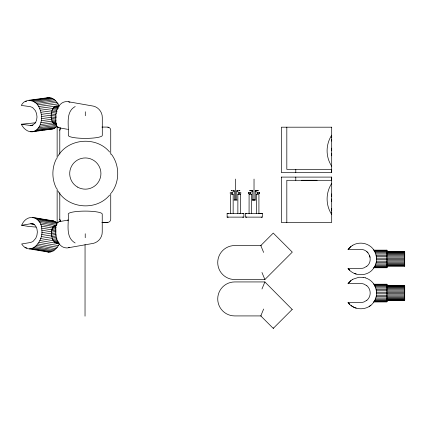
<?xml version="1.0" encoding="UTF-8"?>
<svg xmlns="http://www.w3.org/2000/svg" width="426" height="426" viewBox="0 0 426 426"><rect width="100%" height="100%" fill="white"/><g stroke="black" fill="none" stroke-linecap="round" stroke-linejoin="round"><path stroke-width="0.64" d="M58.894 242.724C50.47 245.871 48.607 225.263 56.402 225.274M57.137 188.931L57.137 222.484L58.447 222.484M85.03 316.167L85.056 244.551M85.227 237.729L85.227 233.752M85.296 115.739L85.296 111.761M227.133 213.421L243.869 213.442L243.869 217.138L227.127 217.122L227.133 213.421L228.251 213.421M231.004 213.426L230.583 213.426L230.599 194.4L233.16 194.4L233.139 213.426M233.16 194.4L232.085 193.473L232.085 192.552L234.295 190.992M234.284 200.028L234.295 190.71L231.222 190.71L231.595 190.71M235.514 200.028L235.541 179.069M236.744 200.034L236.755 190.715L239.833 190.715L239.46 190.715M237.862 213.431L237.884 194.405L238.965 193.484L240.935 193.484M238.965 193.484L238.965 192.563L236.755 190.992M240.424 213.437L239.998 213.437L240.424 213.437L240.44 194.41L237.884 194.405M248.96 193.473L248.48 193.473L250.579 193.473L251.654 194.4L251.633 213.426L262.363 213.442L262.363 217.138L245.621 217.122L245.626 213.421L251.83 213.426M249.072 213.426L249.498 213.426L249.072 213.426L249.093 194.4L249.519 194.4M250.579 193.473L250.579 192.552L252.788 190.992M252.778 200.028L252.788 190.71L249.716 190.71L252.788 190.71M254.008 200.028L254.034 179.069M255.249 190.715L258.326 190.715L255.249 190.715L255.238 200.034L252.416 200.028L255.323 200.034M256.356 213.431L256.377 194.405L257.458 193.484L259.551 193.484L259.072 193.484M257.458 193.484L257.458 192.563L255.249 190.992M258.912 213.437L258.933 194.41L256.377 194.405M286.82 222.484L286.82 180.299L331.694 180.299M295.788 180.379L295.788 177.094M331.503 180.299L331.503 177.094M331.694 155.783L331.694 153.285M331.694 150.713L331.694 148.147M331.694 141.128L331.694 139.227M331.694 137.646L331.694 136.416M373.778 283.95L375.727 287.758L376.589 292.263L386.914 292.263L386.92 300.223L404.7 300.223L374.923 300.165M373.778 249.886L375.727 253.694L376.589 258.199L386.914 258.199L386.92 265.994M404.7 300.176L404.7 298.834L386.92 298.834L386.92 301.784L373.943 301.816L386.92 301.816L386.92 300.41M386.92 284.552L374.14 284.552L373.943 284.222L386.92 284.222L386.914 292.406L404.7 292.406L404.7 285.814L374.923 285.873M376.589 257.879C376.797 261.346 375.881 264.865 373.943 267.752L386.92 267.752L386.92 266.341M386.92 251.031L374.47 251.031L373.943 250.153L386.92 250.153L386.914 258.337L404.7 258.337L404.7 251.75L374.923 251.809M404.7 298.397L404.7 300.058M404.7 264.328L404.7 266.159L374.923 266.096M386.92 251.793L404.7 251.91L404.7 266.159M386.92 285.862L404.7 285.979L404.7 298.834M68.314 129.419L68.314 135.404A16.992 2.977 0 0 0 85.301 138.386A16.992 2.977 0 0 0 102.293 135.404L102.293 117.496C102.394 112.224 98.534 107.283 93.395 106.122L68.623 101.782M56.099 123.796C48.186 124.738 50.135 102.112 59.198 106.713M21.646 225.279L30.64 223.767L32.935 223.943L34.953 225.226L35.779 226.243L36.945 228.858L37.35 231.989L36.945 235.258L35.779 238.267L32.935 241.521L30.64 242.474L21.646 243.986C30.763 257.16 43.564 240.631 41.833 230.178C42.179 217.249 27.317 211.972 21.646 225.279L28.169 226.376L36.162 227.111M37.456 129.126C42.467 123.529 42.451 114.898 39.501 108.316C37.099 100.424 25.459 96.915 21.3 105.43L30.294 106.649L32.589 107.528L35.433 110.707L36.599 113.694L37.003 116.964L36.599 120.121L35.433 122.789L32.589 125.196L30.294 125.452L21.3 124.232C23.297 128.258 27.221 132.06 31.987 131.82L52.968 128.913L54.39 128.37L56.956 126.479L37.456 129.126L34.889 131.016L31.987 131.82M59.789 154.191L59.789 130.324L60.407 128.418M331.694 135.159C325.608 144.67 325.528 156.715 331.694 166.231M261.963 288.993L264.887 281.937L234.715 281.937A16.992 16.992 0 0 0 217.729 298.93A16.992 16.992 0 0 0 234.715 315.922L261.26 315.922M263.635 309.036L260.787 315.922L273.252 328.387L292.236 309.404M56.573 158.467C51.652 167.737 51.652 179.367 56.573 188.638M29.309 248.875L48.809 252.16C53.708 252.032 57.43 247.969 59.347 243.789L39.847 240.504M373.778 268.018L374.88 266.181M373.778 302.087C375.807 299.132 376.808 295.522 376.589 291.948M57.883 156.204C68.384 138.226 96.361 135.969 109.61 152.029M111.261 193.053C119.876 181.913 119.876 165.197 111.261 154.052M373.783 268.018C368.112 276.793 354.001 276.948 348.047 268.444L362.409 268.295L364.006 267.869L366.861 266.223M373.783 302.087C368.112 310.858 354.001 311.012 348.047 302.508L362.409 302.364L364.006 301.938L366.861 300.287M109.61 195.076C96.361 211.136 68.384 208.878 57.883 190.901M352.813 245.216L351.035 246.414L348.037 249.466L360.758 249.466C369.273 249.04 373.65 261.074 366.855 266.223M352.813 279.28L351.035 280.478L348.037 283.53L362.409 283.673L364.006 284.105L366.861 285.75M348.037 249.466L351.035 246.414M348.037 283.53L351.035 280.478M261.26 245.552L234.715 245.552A16.992 16.992 0 0 0 217.729 262.544A16.992 16.992 0 0 0 234.715 279.536L264.887 279.536L292.295 252.128L273.252 233.086L260.787 245.552L263.635 252.437M273.364 328.276L273.694 327.94M292.183 309.457L264.887 281.937M366.855 300.287C371.312 296.741 371.302 289.302 366.855 285.75M369.145 306.491L370.881 305.234M75.194 106.527C66.786 111.064 68.187 121.421 68.314 129.435M352.813 245.216C359.778 241.159 369.289 243.203 373.783 249.886M352.813 279.28L358.878 277.262L363.154 277.331M46.546 98.246C51.881 96.015 56.977 101.132 59.001 105.669L39.501 108.316M57.601 242.942L58.815 242.612M52.968 128.913L50.481 129.158M69.449 247.389A12.823 8.925 80.1 0 1 65.758 247.836A20.98 14.606 80 0 1 63.431 247.272A12.823 8.925 80.1 0 1 55.785 233.464L55.785 227.149A6.411 4.462 80.1 0 1 59.533 221.589L68.251 220.072L67.558 220.183M68.559 247.708L93.337 243.368C98.465 242.202 102.341 237.261 102.235 231.994L102.235 214.086A16.992 2.977 0 0 0 85.243 211.104A16.992 2.977 0 0 0 68.251 214.086C69.012 223.453 64.88 237.186 75.136 242.964M56.701 225.285L54.469 225.599M53.703 225.929L56.216 225.503M53.101 226.488L55.715 226.046M52.595 227.276L55.742 226.744M52.238 228.256L56.168 227.596M51.972 229.422L55.769 228.783M51.796 230.732L56.12 230.008M51.727 232.154L55.987 231.435M51.727 233.645L55.987 232.926M51.796 235.163L56.12 234.433M51.972 236.659L56.402 235.913M52.238 238.091L56.168 237.426M52.595 239.412L56.999 238.672M53.101 240.573L57.02 239.913M53.703 241.547L57.473 240.914M54.469 242.293L58.341 241.638M55.391 242.783L58.666 242.229M56.445 243.001L58.41 242.666M106.873 222.415L107.879 222.255M28.963 100.259L48.463 97.613M30.475 100.355L49.975 97.708M25.315 101.59L26.598 101.42M31.987 100.738L51.487 98.092M33.468 101.404L52.968 98.757M34.889 102.331L54.39 99.684M36.226 103.513L55.726 100.866M37.456 104.918L56.956 102.272M38.553 106.532L58.053 103.885M40.284 110.243L52.829 108.539M40.88 112.278L51.999 110.765M41.285 114.376L51.599 112.975M41.487 116.511L51.418 115.164M41.487 118.63L51.418 117.283M41.285 120.707L51.599 119.307M21.3 124.232L35.816 122.757M40.88 122.699L51.999 121.192M30.294 125.452L32.893 125.1M31.46 125.468L32.759 125.292M40.284 124.568L52.829 122.869M39.501 126.282L56.402 123.993M38.553 127.811L56.754 125.345M36.226 130.202L55.726 127.555M34.889 131.016L54.39 128.37M30.475 131.794L33.079 131.442M35.028 131.176L36.327 131M37.626 130.825L39.575 130.558M40.875 130.383L42.829 130.122M44.128 129.941L46.077 129.68M47.377 129.504L48.676 129.323M50.327 220.737C52.883 220.359 55.486 221.355 57.302 223.155L37.802 219.869M69.933 102.309A12.823 8.925 -80.1 0 0 65.817 101.654A20.98 14.606 -80 0 0 63.495 102.219A12.823 8.925 -80.1 0 0 55.843 116.026L55.843 122.342A6.411 4.462 -80.1 0 0 59.592 127.901L60.284 127.869M230.109 192.552L232.085 192.552M240.94 192.563L238.965 192.563M230.109 193.473L232.085 193.473M240.44 194.41L240.019 194.41M101.91 127.081L107.49 127.081A3.243 3.243 0 0 1 110.733 130.324L110.733 154.191M58.463 127.193L57.137 127.193L57.137 158.115M331.694 169.378L286.82 169.378L286.82 127.193M301.544 180.294L317.114 180.294M233.656 190.71L233.933 190.71M237.117 190.715L237.495 190.715M252.149 190.71L252.426 190.71M255.611 190.715L255.989 190.715M248.96 192.552L248.48 192.552L250.579 192.552M259.072 192.563L259.551 192.563L257.458 192.563M242.751 213.442L243.869 213.442M262.363 213.442L258.752 213.437M228.245 217.122L227.127 217.122M246.739 217.122L245.621 217.122M243.581 217.138L242.655 217.138M261.239 217.138L262.075 217.138M101.91 222.415L107.49 222.415A3.243 3.243 0 0 0 110.733 219.166L110.733 193.308M102.171 222.484L107.469 222.484M374.14 250.483L386.92 250.483M386.92 252.048L404.7 252.048M386.92 252.501L404.7 252.501M375.343 252.794L386.914 252.794M386.92 253.14L404.7 253.14M375.807 253.965L404.7 253.949M386.914 254.902L404.7 254.902M376.169 255.28L386.914 255.28M386.914 255.973L404.7 255.973M376.43 256.708L386.914 256.708M386.914 257.128L404.7 257.128M386.914 259.567L404.7 259.567M376.589 259.711L386.914 259.711M386.914 260.776L404.7 260.776M376.43 261.202L386.914 261.202M386.914 261.931L404.7 261.931M376.169 262.624L386.914 262.624M386.914 263.002L404.7 263.002M375.807 263.939L404.7 263.955M404.7 264.764L386.92 264.764L386.92 267.752M375.343 265.11L386.914 265.11M386.92 265.403L404.7 265.403M386.92 265.856L404.7 265.856M374.47 266.873L386.92 266.873M374.14 267.421L386.92 267.421M374.076 267.528L386.92 267.528M374.47 285.095L386.92 285.095M386.92 286.112L404.7 286.112M386.92 286.565L404.7 286.565M375.343 286.863L386.914 286.863M386.92 287.204L404.7 287.204M404.7 288.013L375.807 288.029M386.914 288.966L404.7 288.966M376.169 289.35L386.914 289.35M386.914 290.037L404.7 290.037M376.43 290.772L386.914 290.772M386.914 291.198L404.7 291.198M386.914 293.631L404.7 293.631M376.589 293.775L386.914 293.775M386.914 294.845L404.7 294.845M376.43 295.266L386.914 295.266M386.914 296.001L404.7 296.001M376.169 296.693L386.914 296.693M386.914 297.071L404.7 297.071M375.807 298.008L404.7 298.024M375.343 299.174L386.914 299.174M386.92 299.473L404.7 299.473M386.92 299.925L404.7 299.925M374.47 300.942L386.92 300.942M374.14 301.486L386.92 301.486M374.076 301.597L386.92 301.597M251.654 194.4L249.093 194.4M233.922 200.028L237.106 200.034M246.835 213.426L245.626 213.421M59.533 221.589L60.226 221.621M56.099 106.362L58.719 106.718M55.045 106.548L58.314 106.99M54.123 106.995L57.995 107.522M53.356 107.703L58.383 108.385M52.755 108.641L57.324 109.264M52.244 109.77L56.653 110.371M51.892 111.069L57.132 111.777M51.626 112.475L56.69 113.167M51.45 113.96L55.774 114.551M51.376 115.478L56.248 116.138M51.376 116.98L56.248 117.64M51.45 118.412L55.774 119.003M51.626 119.754L56.056 120.356M51.892 120.947L55.822 121.485M52.244 121.969L56.024 122.486M52.755 122.8L56.019 123.242M53.356 123.402L56.498 123.828M54.123 123.774L56.701 124.126M32.333 217.372L53.314 220.865M35.236 218.075L54.736 221.36M36.572 218.842L56.072 222.127M38.899 221.142L57.1 224.209M39.847 222.628L56.749 225.476M40.63 224.31L53.175 226.424M31.806 223.714L33.755 224.039M30.64 223.767L34.538 224.422M41.226 226.153L52.345 228.022M41.631 228.118L51.945 229.854M41.833 230.178L51.764 231.85M41.833 232.287L51.764 233.965M41.631 234.417L51.945 236.153M41.226 236.521L52.345 238.395M40.63 238.565L53.175 240.679M38.899 242.314L58.399 245.6M37.802 243.954L57.302 247.24M36.572 245.397L56.072 248.683M35.236 246.617L54.736 249.902M33.814 247.586L53.314 250.871M32.333 248.294L51.834 251.58M25.022 247.607L26.944 247.932M30.826 248.725L50.327 252.011M59.592 127.901L67.622 129.307M363.149 277.331L365.247 277.8M354.741 273.636L356.173 274.003M356.173 308.073L354.741 307.7L351.035 305.559M46.892 251.596L48.809 252.16M365.242 277.8C368.676 278.833 371.712 281.027 373.783 283.95M107.879 127.236L108.779 127.699M366.855 251.686L368.027 252.852M348.047 268.444L349.432 270.068L348.974 269.525M348.047 302.508L349.432 304.137L348.974 303.594M60.407 221.073L59.789 219.166L59.789 192.648M374.88 285.787L375.727 287.758M261.963 272.48L264.887 279.531M331.694 214.523C325.576 204.991 325.576 192.941 331.694 183.404M369.672 255.706L370.098 257.304M386.92 250.153L386.92 251.564M386.92 284.222L386.92 285.628M331.694 193.894L331.694 196.391M331.694 198.963L331.694 201.53M331.694 208.554L331.694 210.449M331.694 212.031L331.694 213.261M331.503 169.378L331.503 172.583M295.788 169.298L295.788 172.583M60.737 221.461A3.243 3.243 0 0 1 59.789 219.166M59.789 130.324A3.243 3.243 0 0 1 60.737 128.029M281.362 177.094L281.362 222.484L331.694 222.484L331.694 177.094L281.362 177.094M331.694 127.193L281.362 127.193L281.362 172.583L331.694 172.583L331.694 127.193M77.511 187.073A15.613 15.613 0 0 0 100.925 173.552A15.613 15.613 0 0 0 77.511 160.032A15.613 15.613 0 0 0 77.511 187.073"/></g></svg>
